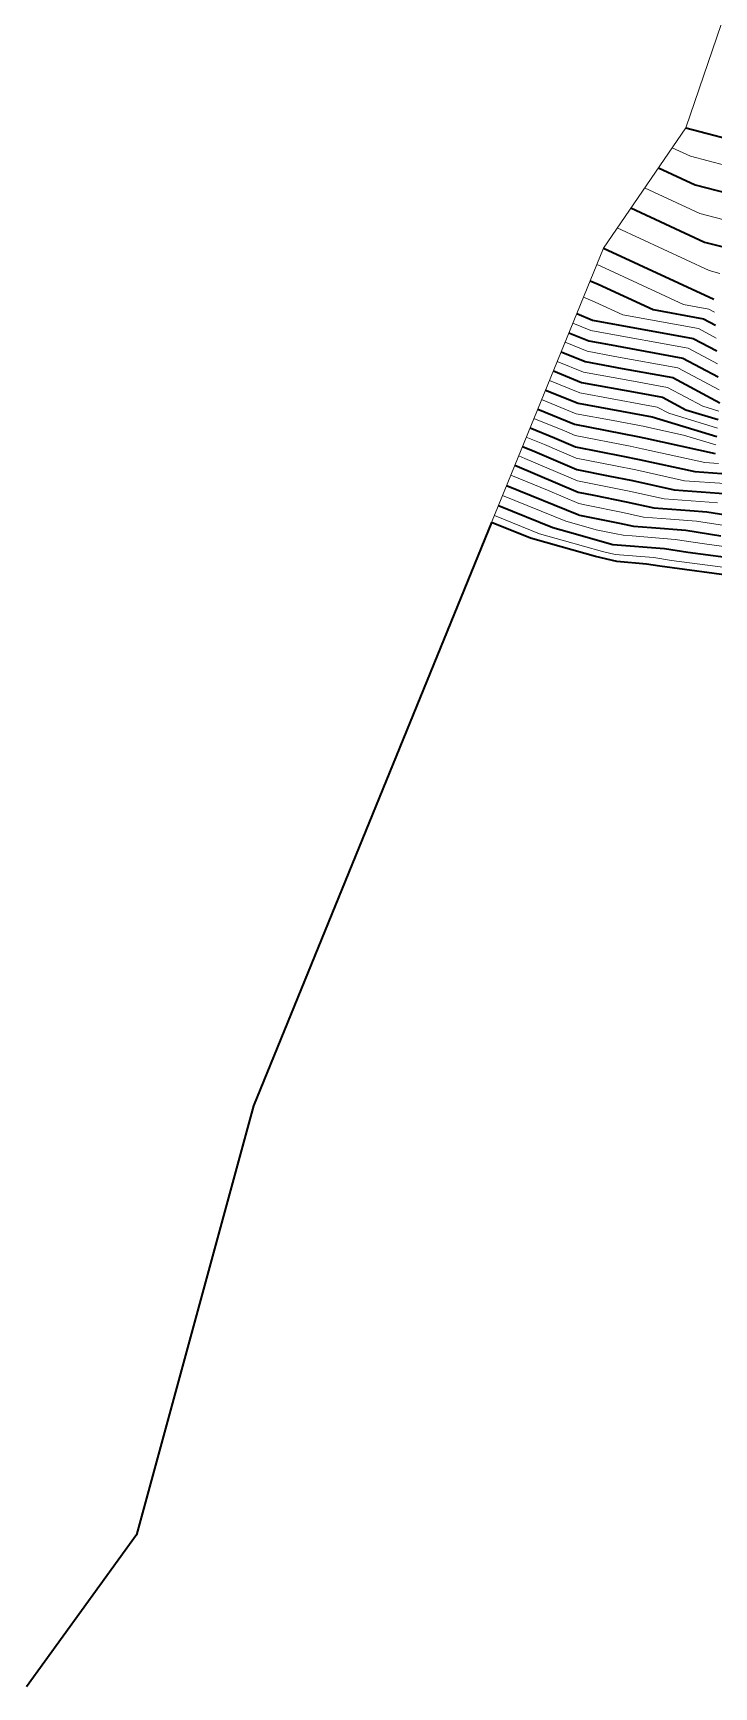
# Model space of a CAD drawing. Header units: millimetres. Extents: x -859836 to 307983, y -308065 to 649894.
# Drawn here: x -216607 to -159393, y 401740 to 540741 of the extents above; entities that cross this region are included whole.
import ezdxf

# ---------------------------------------------------------------- set-up
doc = ezdxf.new("R2010")
doc.units = ezdxf.units.MM
for name, color, linetype, lineweight in [('C-TOPO', 7, 'Continuous', 9), ('C-TOPO-MAJR', 7, 'Continuous', 35), ('C-TOPO-MINR', 7, 'Continuous', 9)]:
    doc.layers.add(name, color=color, linetype=linetype, lineweight=lineweight)

msp = doc.modelspace()

# ---------------------------------------------------------------- linework, layer by layer
at = {"layer": 'C-TOPO'}
for p, q in [((-161753, 532790), (-148709, 570913)), ((-168673, 522675), (-161753, 532790)), ((-178083, 499611), (-168673, 522675))]:
    msp.add_line(p, q, dxfattribs=at)
at = {"layer": 'C-TOPO', "lineweight": 35}
for p, q in [((-178083, 499611), (-198083, 450589)), ((-174817, 498279), (-178083, 499611)), ((-172236, 497548), (-174817, 498279)), ((-169351, 496746), (-172236, 497548)), ((-167550, 496315), (-169351, 496746)), ((-165058, 496115), (-167550, 496315)), ((-163927, 495937), (-165058, 496115)), ((-157292, 495053), (-163927, 495937)), ((-198083, 450589), (-207926, 414528)), ((-207926, 414528), (-217155, 401740))]:
    msp.add_line(p, q, dxfattribs=at)
at = {"layer": 'C-TOPO-MAJR'}
for p, q in [((-161753, 532790), (-156396, 531389)), ((-164060, 529418), (-160967, 527984)), ((-160967, 527984), (-157395, 527050)), ((-166367, 526047), (-160180, 523178)), ((-168673, 522675), (-159393, 518372)), ((-160180, 523178), (-158394, 522711)), ((-169798, 519919), (-169134, 519648)), ((-169134, 519648), (-164494, 517497)), ((-170922, 517163), (-169595, 516622)), ((-164494, 517497), (-160259, 516725)), ((-169595, 516622), (-161126, 515077)), ((-160259, 516725), (-159270, 516198)), ((-171577, 515557), (-169899, 514873)), ((-169899, 514873), (-168344, 514588)), ((-168344, 514588), (-161992, 513429)), ((-161126, 515077), (-159148, 514023)), ((-172232, 513952), (-170204, 513124)), ((-170204, 513124), (-167094, 512554)), ((-161992, 513429), (-159025, 511849)), ((-172887, 512346), (-170508, 511375)), ((-167094, 512554), (-162859, 511782)), ((-162859, 511782), (-158903, 509675)), ((-173542, 510740), (-170812, 509626)), ((-170508, 511375), (-165843, 510521)), ((-165843, 510521), (-163725, 510134)), ((-174198, 509134), (-171116, 507877)), ((-170812, 509626), (-164592, 508487)), ((-163725, 510134), (-161748, 509081)), ((-161748, 509081), (-159030, 508254)), ((-174838, 507563), (-172784, 506725)), ((-171116, 507877), (-165818, 506838)), ((-164592, 508487), (-159157, 506834)), ((-175479, 505993), (-174452, 505574)), ((-172784, 506725), (-171014, 505967)), ((-171014, 505967), (-167044, 505189)), ((-165818, 506838), (-165139, 506700)), ((-165139, 506700), (-159284, 505414)), ((-174452, 505574), (-170912, 504058)), ((-167044, 505189), (-165686, 504914)), ((-165686, 504914), (-161002, 503885)), ((-176120, 504422), (-170809, 502148)), ((-170912, 504058), (-168271, 503540)), ((-168271, 503540), (-166234, 503127)), ((-161002, 503885), (-158738, 503720)), ((-176811, 502728), (-170735, 500248)), ((-170809, 502148), (-169497, 501890)), ((-169497, 501890), (-166781, 501341)), ((-166234, 503127), (-162720, 502356)), ((-162720, 502356), (-158191, 502027)), ((-177499, 501043), (-172941, 499184)), ((-166781, 501341), (-164439, 500826)), ((-164439, 500826), (-161419, 500607)), ((-161419, 500607), (-159975, 500491)), ((-159975, 500491), (-156040, 499872)), ((-172941, 499184), (-171539, 498786)), ((-170735, 500248), (-170718, 500244)), ((-170718, 500244), (-170675, 500232)), ((-170675, 500232), (-167328, 499555)), ((-167328, 499555), (-166157, 499297)), ((-166157, 499297), (-164647, 499188)), ((-164647, 499188), (-161758, 498955)), ((-171539, 498786), (-167875, 497768)), ((-167875, 497768), (-163542, 497420)), ((-161758, 498955), (-158807, 498491)), ((-163542, 497420), (-161575, 497110)), ((-161575, 497110), (-156919, 496490))]:
    msp.add_line(p, q, dxfattribs=at)
at = {"layer": 'C-TOPO-MINR'}
for p, q in [((-162907, 531104), (-161360, 530387)), ((-161360, 530387), (-156895, 529219)), ((-165213, 527733), (-160573, 525581)), ((-160573, 525581), (-157894, 524880)), ((-167520, 524361), (-159786, 520775)), ((-169235, 521297), (-168904, 521161)), ((-168904, 521161), (-161943, 517935)), ((-159786, 520775), (-158893, 520542)), ((-170360, 518541), (-169365, 518135)), ((-169365, 518135), (-167045, 517060)), ((-161943, 517935), (-159826, 517548)), ((-159826, 517548), (-159332, 517285)), ((-171249, 516360), (-169747, 515748)), ((-169747, 515748), (-168970, 515605)), ((-167045, 517060), (-160693, 515901)), ((-160693, 515901), (-159209, 515111)), ((-171905, 514755), (-170051, 513999)), ((-168970, 515605), (-161559, 514253)), ((-172560, 513149), (-170356, 512250)), ((-170051, 513999), (-167719, 513571)), ((-167719, 513571), (-162426, 512606)), ((-161559, 514253), (-159087, 512936)), ((-173215, 511543), (-170660, 510501)), ((-170356, 512250), (-166468, 511537)), ((-166468, 511537), (-163292, 510958)), ((-162426, 512606), (-158964, 510762)), ((-170660, 510501), (-165217, 509504)), ((-163292, 510958), (-160325, 509378)), ((-173870, 509937), (-170964, 508752)), ((-170964, 508752), (-167854, 508182)), ((-165217, 509504), (-164159, 509310)), ((-164159, 509310), (-163170, 508784)), ((-163170, 508784), (-159094, 507544)), ((-160325, 509378), (-158967, 508965)), ((-174518, 508349), (-171950, 507301)), ((-167854, 508182), (-165205, 507662)), ((-165205, 507662), (-164866, 507593)), ((-164866, 507593), (-161938, 506950)), ((-175159, 506778), (-173618, 506149)), ((-173618, 506149), (-170963, 505013)), ((-171950, 507301), (-171065, 506922)), ((-171065, 506922), (-166431, 506013)), ((-166431, 506013), (-165413, 505807)), ((-161938, 506950), (-159221, 506124)), ((-175800, 505207), (-175286, 504998)), ((-175286, 504998), (-170860, 503103)), ((-170963, 505013), (-167658, 504364)), ((-165413, 505807), (-160143, 504649)), ((-160143, 504649), (-159011, 504567)), ((-176466, 503575), (-173381, 502316)), ((-167658, 504364), (-165960, 504021)), ((-165960, 504021), (-161861, 503120)), ((-177155, 501885), (-171838, 499716)), ((-173381, 502316), (-170758, 501193)), ((-170860, 503103), (-168884, 502715)), ((-168884, 502715), (-166507, 502234)), ((-166507, 502234), (-163580, 501591)), ((-161861, 503120), (-158464, 502873)), ((-170758, 501193), (-170110, 501066)), ((-170110, 501066), (-167054, 500448)), ((-167054, 500448), (-165298, 500062)), ((-163580, 501591), (-159805, 501317)), ((-159805, 501317), (-159083, 501259)), ((-177842, 500201), (-174044, 498651)), ((-171838, 499716), (-171128, 499515)), ((-171128, 499515), (-169275, 499000)), ((-165298, 500062), (-163033, 499897)), ((-163033, 499897), (-160867, 499723)), ((-160867, 499723), (-157424, 499182)), ((-174044, 498651), (-171949, 498058)), ((-171949, 498058), (-168743, 497167)), ((-169275, 499000), (-167601, 498661)), ((-167601, 498661), (-167016, 498533)), ((-167016, 498533), (-166261, 498478)), ((-166261, 498478), (-162650, 498188)), ((-162650, 498188), (-160191, 497801)), ((-160191, 497801), (-156699, 497336)), ((-168743, 497167), (-167684, 496913)), ((-167684, 496913), (-164434, 496652)), ((-164434, 496652), (-162958, 496420)), ((-162958, 496420), (-157138, 495645))]:
    msp.add_line(p, q, dxfattribs=at)

doc.saveas('drawing.dxf')
